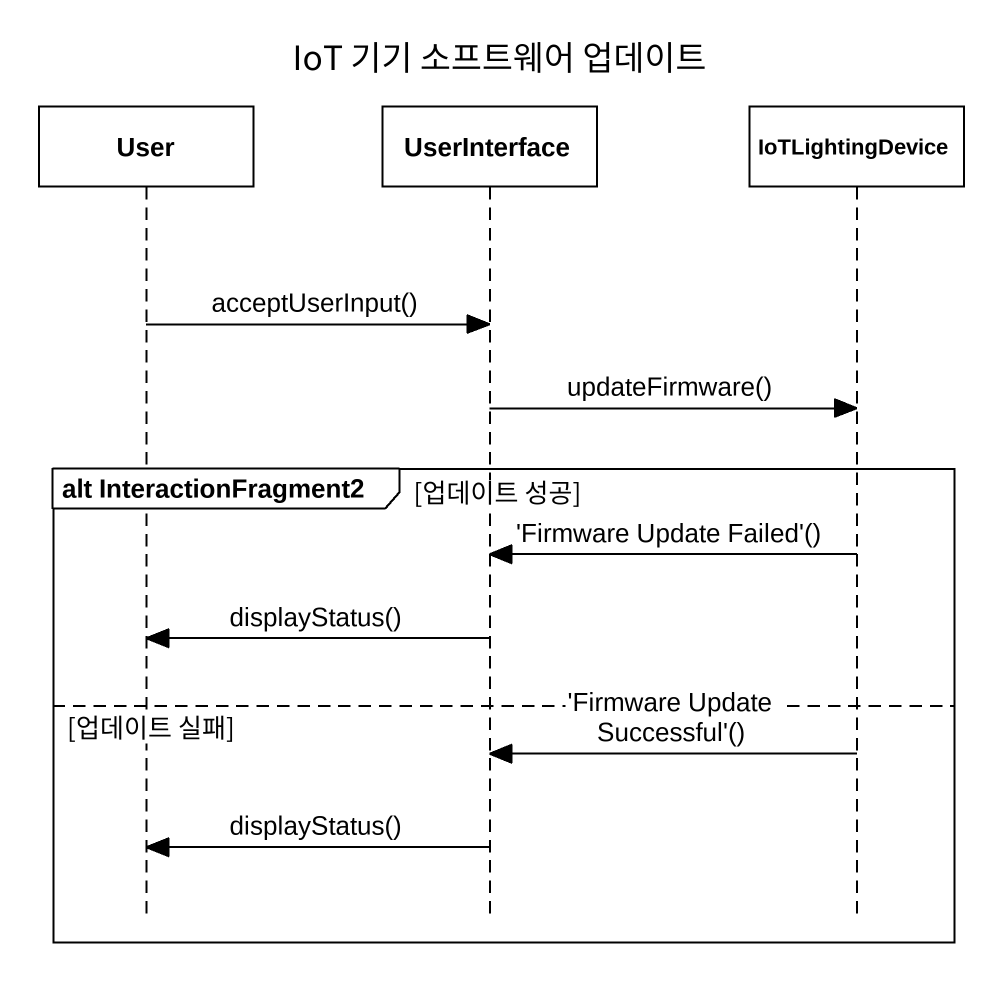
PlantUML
@startuml
title IoT 기기 소프트웨어 업데이트
hide footbox
participant User
participant UserInterface
participant IoTLightingDevice

User -> UserInterface : acceptUserInput()
UserInterface -> IoTLightingDevice : updateFirmware()
group alt InteractionFragment2 [업데이트 성공]
  IoTLightingDevice -> UserInterface : 'Firmware Update Failed'()
  UserInterface -> User : displayStatus()
else 업데이트 실패
  IoTLightingDevice -> UserInterface : 'Firmware Update Successful'()
  UserInterface -> User : displayStatus()
end
@enduml
